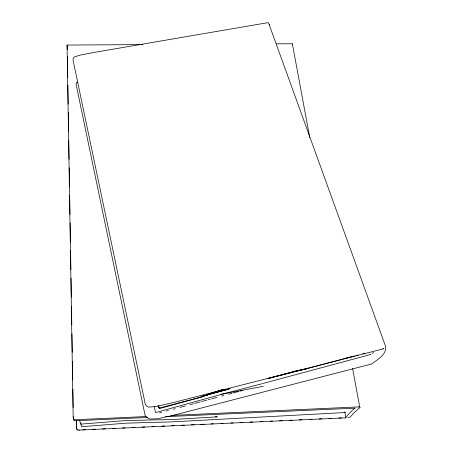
<?xml version="1.0" encoding="UTF-8"?>
<svg xmlns="http://www.w3.org/2000/svg" width="453" height="453" viewBox="0 0 453 453"><rect width="100%" height="100%" fill="white"/><g stroke="black" fill="none" stroke-linecap="round" stroke-linejoin="round"><path stroke-width="0.68" d="M171.177 415.424L358.901 406.896L359.422 405.316L352.593 368.482M292.411 44.853L292.593 44.083L291.947 43.771L276.443 43.822M349.654 417.128L347.989 417.609M372.162 353.482L373.606 352.298M359.15 407.434L359.291 406.567M223.476 389.286L199.439 397.541L159.246 408.057L158.04 405.588M199.473 397.609L223.499 389.359L199.467 397.604L159.252 408.634L158.658 405.877M207.344 394.444L220.101 390.339M230.362 388.595L201.987 396.307L228.482 389.172L206.993 394.676M190.079 404.665L193.442 403.753M194.79 403.385L200.181 401.924M201.528 401.556L206.913 400.095M208.261 399.727L210.283 399.178M211.625 398.816L217.015 397.349M263.102 383.442L335.463 363.969M336.137 363.787L371.024 354.399M159.666 412.87L161.693 412.321M166.427 411.047L168.454 410.497M173.188 409.223L175.215 408.674M179.949 407.4L185.356 405.945M267.944 378.544L291.857 372.14M279.569 375.418L267.944 378.521L306.46 368.833L343.193 358.997M343.872 358.816L354.756 355.894M356.115 355.531L358.159 354.982M362.915 353.708L364.959 353.159M221.744 396.075L223.776 395.526M228.527 394.246L231.919 393.334M233.278 392.972L238.703 391.511M240.062 391.149L242.774 390.418M280.934 375.05L285.039 373.957M286.404 373.589L288.453 373.04M343.923 358.725L349.365 357.275M350.73 356.913L352.768 356.369M262.423 383.623L225.084 393.38L155.521 412.615L154.201 406.443M220.968 394.32L263.272 386.301M292.083 371.873L306.483 368.838M292.123 371.783L306.511 368.748M77.531 82.27L76.472 82.418L76.03 84.037L145.107 415.378L146.398 417.332L149.428 418.974L157.344 418.799L173.222 415.316L371.743 363.946C377.264 359.54 386.839 354.722 385.588 346.392L268.555 22.882L267.961 22.65L94.32 52.389L80.124 55.102L74.315 56.931L73.193 58.307L73.097 60.362L145.192 403.765L146.183 405.69L148.267 407.111L155.934 406.539L173.595 402.49L383.736 348.748L382.859 348.844M345.509 412.502L171.228 421.89L126.534 423.142L81.512 426.726L80.747 422.921M139.926 44.626L67.072 45.057L73.171 418.034L73.731 419.795L146.461 416.528M147.729 417.485L75.753 420.718L74.711 420.594L73.731 419.795M165.362 416.692L355.158 408.164M82.797 429.795L85.617 429.665M92.667 429.336L95.492 429.212M102.542 428.883L105.362 428.753M112.418 428.43L115.238 428.3M122.293 427.977L125.113 427.847M132.168 427.524L134.988 427.394M142.038 427.071L144.864 426.941M151.914 426.618L154.733 426.488M161.789 426.165L164.609 426.035M171.664 425.707L174.484 425.582M181.534 425.254L184.36 425.124M191.409 424.801L194.229 424.671M200.583 424.382L204.105 424.218M211.16 423.895L213.278 423.798M221.036 423.442L223.148 423.345M230.905 422.989L233.023 422.892M240.079 422.564L242.899 422.434M249.948 422.111L252.774 421.981M260.532 421.624L262.644 421.528M270.407 421.171L272.519 421.075M279.575 420.752L282.395 420.622M289.45 420.299L292.27 420.169M299.32 419.846L302.145 419.716M309.903 419.359L312.015 419.263M319.071 418.934L321.89 418.81M328.946 418.481L331.766 418.351M338.821 418.028L341.641 417.898M76.37 420.582L76.659 428.77L77.814 430.005L78.805 430.118L345.832 417.836L344.773 411.828M78.805 430.118L79.496 430.084M141.342 44.62L142.757 44.609M215.237 416.794L217.338 416.845L172.225 419.546L126.664 420.497L80.719 424.133L79.586 420.435M158.154 407.173L159.354 407.723M73.964 420.129L73.505 419.314L73.312 416.737M269.382 24.451L269.563 24.943M292.378 43.89L309.784 137.718M67.072 45.057L67.276 49.711M77.101 429.552L77.152 430.05L76.659 428.51L76.517 420.729M67.389 56.784L67.729 77.293M67.859 85.073L68.171 104.162M68.312 112.65L68.624 131.744M68.765 140.232L69.077 159.326M69.218 167.808L69.535 186.902M69.671 195.39L69.989 214.484M70.124 222.972L70.442 242.061M70.577 250.549L70.895 269.643M71.036 278.131L71.348 297.225M71.5 306.415L71.8 324.801M71.953 333.997L72.254 352.383M72.406 361.573L72.712 379.959M72.859 389.155L73.165 407.541M345.633 417.859A380.905 67.939 -9.4 0 1 354.818 408.204M350.328 417.037A366.992 65.351 -9.5 0 1 360.299 407.309"/></g></svg>
